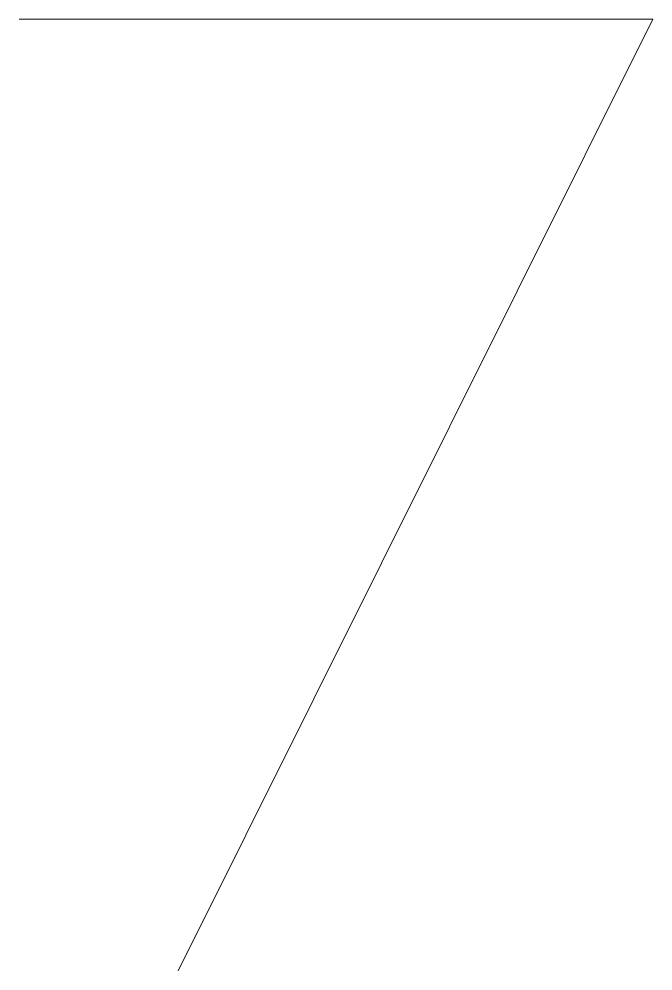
# Model space of a CAD drawing. Extents: x 0.007 to 0.672, y 0.002 to 1.001.
import ezdxf

# ---------------------------------------------------------------- set-up
doc = ezdxf.new("R2010")
doc.units = 0
doc.header["$MEASUREMENT"] = 0

msp = doc.modelspace()

# ---------------------------------------------------------------- linework, layer by layer
at = {"color": 139, "lineweight": 0}
msp.add_lwpolyline([(0.00663, 1.00115), (0.67211, 1.00115), (0.17355, 0.00184)], dxfattribs=at)

doc.saveas('drawing.dxf')
